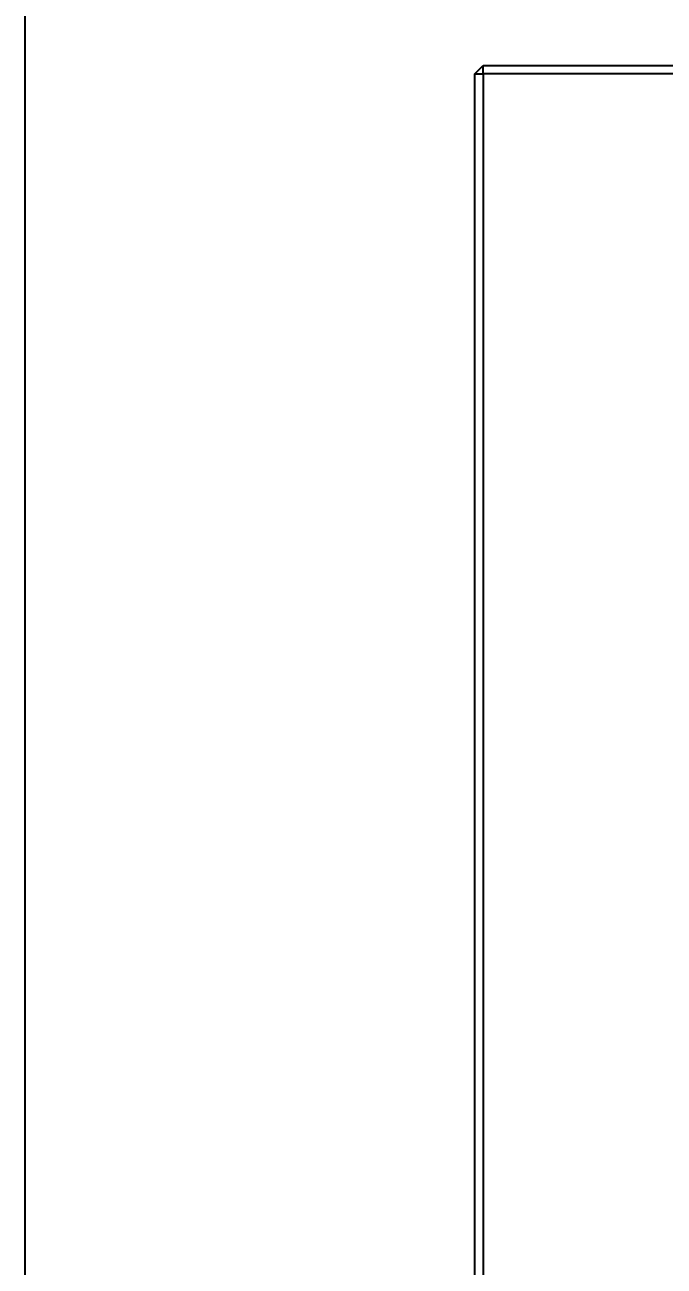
# Model space of a CAD drawing. Extents: x 75 to 2075, y 25 to 1460.
# Drawn here: x 238.6 to 286.1, y 1005.9 to 1098 of the extents above; entities that cross this region are included whole.
import ezdxf

# ---------------------------------------------------------------- set-up
doc = ezdxf.new("R2010")
doc.units = 0
doc.header["$LTSCALE"] = 5
doc.linetypes.add('SLD-KATı', pattern=[0])
doc.layers.get('0').update_dxf_attribs({"linetype": 'CONTINUOUS'})
doc.styles.add('SLDTEXTSTYLE1', font='GOTHIC.TTF', dxfattribs={"width": 0.913})
doc.dimstyles.new('SLDDIMSTYLE1', dxfattribs={"dimtxt": 17.5, "dimasz": 16.51, "dimexe": 0, "dimexo": 0.0625, "dimgap": 4.375, "dimtad": 1, "dimlfac": 0.8, "dimrnd": 1e-09, "dimzin": 12, "dimtxsty": 'SLDTEXTSTYLE1', "dimsah": 1, "dimcen": 0.09, "dimazin": 3, "dimtfac": 1, "dimtofl": 0, "dimtmove": 0, "dimatfit": 3, "dimtolj": 1, "dimtzin": 12})

# ---------------------------------------------------------------- blocks, each defined once
blk = doc.blocks.new('_D_6')
at = {"color": 7, "linetype": 'SLD-KATı'}
for p, q in [((239.966, 1229.442), (169.877, 1229.442)), ((174.877, 1229.442), (174.877, 543.28)), ((368.627, 543.28), (169.877, 543.28))]:
    blk.add_line(p, q, dxfattribs=at)
for points in [[(174.877, 1229.442), (172.337, 1212.932), (177.417, 1212.932)], [(174.877, 543.28), (177.417, 559.79), (172.337, 559.79)]]:
    blk.add_solid(points, dxfattribs=at)
at = {"color": 7, "linetype": 'SLD-KATı', "insert": (152.524, 866.241), "char_height": 17.5, "attachment_point": 1, "rotation": 90, "style": 'SLDTEXTSTYLE1'}
blk.add_mtext('550', dxfattribs=at)

msp = doc.modelspace()

# ---------------------------------------------------------------- linework, layer by layer
at = {"color": 7, "linetype": 'SLD-KATı'}
for p, q in [((238.627, 1189.442), (238.627, 829.442)), ((272.022, 1094.37), (272.647, 1094.995)), ((272.647, 1094.995), (326.03, 1094.995)), ((272.647, 1094.37), (272.647, 1094.995)), ((272.022, 937), (272.022, 1094.37)), ((272.022, 1094.37), (272.647, 1094.37)), ((272.647, 1094.37), (272.647, 937)), ((326.03, 1094.37), (272.647, 1094.37))]:
    msp.add_line(p, q, dxfattribs=at)

# ---------------------------------------------------------------- dimensions: what is measured, and where the dimension line sits
dim = msp.add_linear_dim(base=(174.877, 543.28), p1=(244.966, 1229.442), p2=(373.627, 543.28), angle=90, text='550', dimstyle='SLDDIMSTYLE1', dxfattribs=at)
dim.commit()
dim.dimension.update_dxf_attribs({"geometry": '_D_6', "text_midpoint": (174.877, 885.637), "dimtype": 160})

doc.saveas('drawing.dxf')
